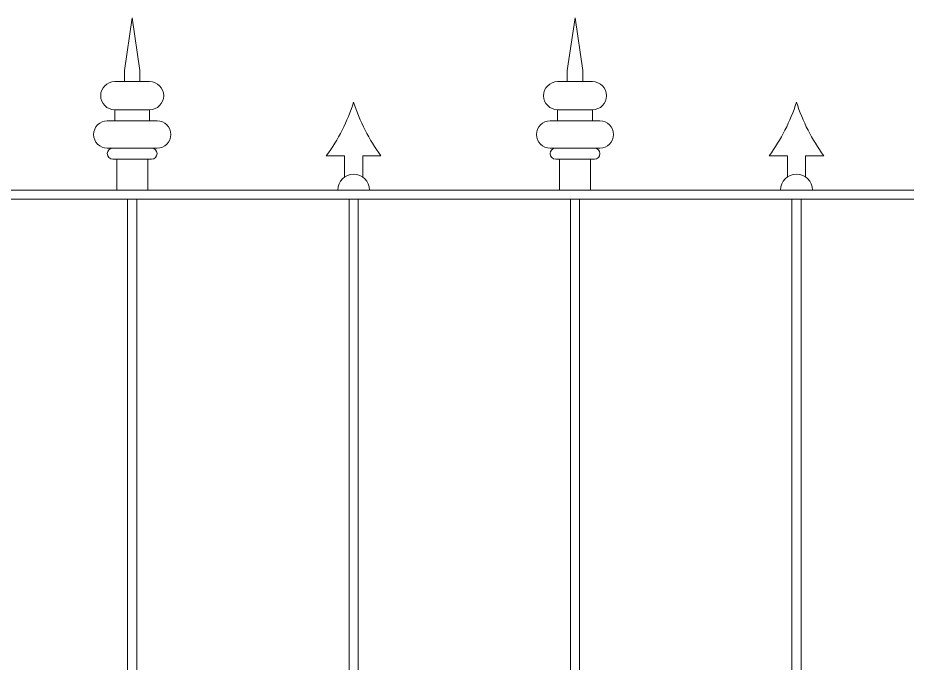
# Model space of a CAD drawing. Header units: millimetres. Extents: x -25 to 4147, y 0 to 2650.
# Drawn here: x 967 to 1944, y 1740 to 2449 of the extents above; entities that cross this region are included whole.
import ezdxf

# ---------------------------------------------------------------- set-up
doc = ezdxf.new("R2010")
doc.units = ezdxf.units.MM
doc.layers.add('ceco.net 340', color=7, linetype='Continuous', lineweight=5)

msp = doc.modelspace()

# ---------------------------------------------------------------- linework, layer by layer
at = {"layer": 'ceco.net 340'}
for p, q in [((1092.82, 2449.43), (1084.31, 2391.39)), ((1101.33, 2391.39), (1092.82, 2449.43)), ((1579.44, 2449.43), (1570.94, 2391.39)), ((1587.95, 2391.39), (1579.44, 2449.43)), ((1084.31, 2391.39), (1084.31, 2379.25)), ((1101.33, 2379.25), (1101.33, 2391.39)), ((1570.94, 2391.39), (1570.94, 2379.25)), ((1587.95, 2379.25), (1587.95, 2391.39)), ((1111.96, 2379.25), (1073.67, 2379.25)), ((1084.31, 2379.25), (1101.33, 2379.25)), ((1598.59, 2379.25), (1560.3, 2379.25)), ((1570.94, 2379.25), (1587.95, 2379.25)), ((1111.96, 2348.28), (1073.67, 2348.28)), ((1073.67, 2348.28), (1073.67, 2336.14)), ((1111.96, 2336.14), (1111.96, 2348.28)), ((1598.59, 2348.28), (1560.3, 2348.28)), ((1560.3, 2348.28), (1560.3, 2336.14)), ((1598.59, 2336.14), (1598.59, 2348.28)), ((1120.17, 2336.14), (1065.47, 2336.14)), ((1073.67, 2336.14), (1111.96, 2336.14)), ((1606.79, 2336.14), (1552.1, 2336.14)), ((1560.3, 2336.14), (1598.59, 2336.14)), ((1120.17, 2306.14), (1065.47, 2306.14)), ((1326.13, 2297.67), (1306.13, 2297.67)), ((1326.13, 2274.3), (1326.13, 2297.67)), ((1346.13, 2274.3), (1346.13, 2297.67)), ((1346.13, 2297.67), (1366.13, 2297.67)), ((1606.79, 2306.14), (1552.1, 2306.14)), ((1812.76, 2297.67), (1792.76, 2297.67)), ((1812.76, 2274.3), (1812.76, 2297.67)), ((1832.76, 2274.3), (1832.76, 2297.67)), ((1832.76, 2297.67), (1852.76, 2297.67)), ((1071.54, 2294), (1114.09, 2294)), ((1558.17, 2294), (1600.72, 2294)), ((450, 2260), (3672.14, 2260)), ((450, 2250), (4007.57, 2250)), ((1087.82, 2250), (1087.82, 488.65)), ((1097.82, 2250), (1097.82, 488.65)), ((1331.13, 2250), (1331.13, 488.65)), ((1341.13, 2250), (1341.13, 488.65)), ((1574.44, 2250), (1574.44, 488.65)), ((1584.44, 2250), (1584.44, 488.65)), ((1817.76, 2250), (1817.76, 488.65)), ((1827.76, 2250), (1827.76, 488.65))]:
    msp.add_line(p, q, dxfattribs=at)
for points in [[(1075.8, 2260), (1109.83, 2260), (1109.83, 2294), (1075.8, 2294)], [(1562.43, 2260), (1596.46, 2260), (1596.46, 2294), (1562.43, 2294)]]:
    msp.add_lwpolyline(points, close=True, dxfattribs=at)
for centre, radius, start, end in [((1073.67, 2363.77), 15.48, 90, 270), ((1111.96, 2363.77), 15.48, 270, 90), ((1560.3, 2363.77), 15.48, 90, 270), ((1598.59, 2363.77), 15.48, 270, 90), ((1138.06, 2420.31), 208.06, 323.88098, 342.17232), ((1534.2, 2420.31), 208.06, 197.82768, 216.11902), ((1624.69, 2420.31), 208.06, 323.88098, 342.17232), ((2020.83, 2420.31), 208.06, 197.82768, 216.11902), ((1065.47, 2321.14), 15, 90, 270), ((1120.17, 2321.14), 15, 270, 90), ((1552.1, 2321.14), 15, 90, 270), ((1606.79, 2321.14), 15, 270, 90), ((1071.54, 2300.07), 6.07, 90, 270), ((1114.09, 2300.07), 6.07, 270, 90), ((1558.17, 2300.07), 6.07, 90, 270), ((1600.72, 2300.07), 6.07, 270, 90), ((1336.13, 2260), 17.45, 0, 180), ((1822.76, 2260), 17.45, 0, 180)]:
    msp.add_arc(centre, radius, start, end, dxfattribs=at)

doc.saveas('drawing.dxf')
